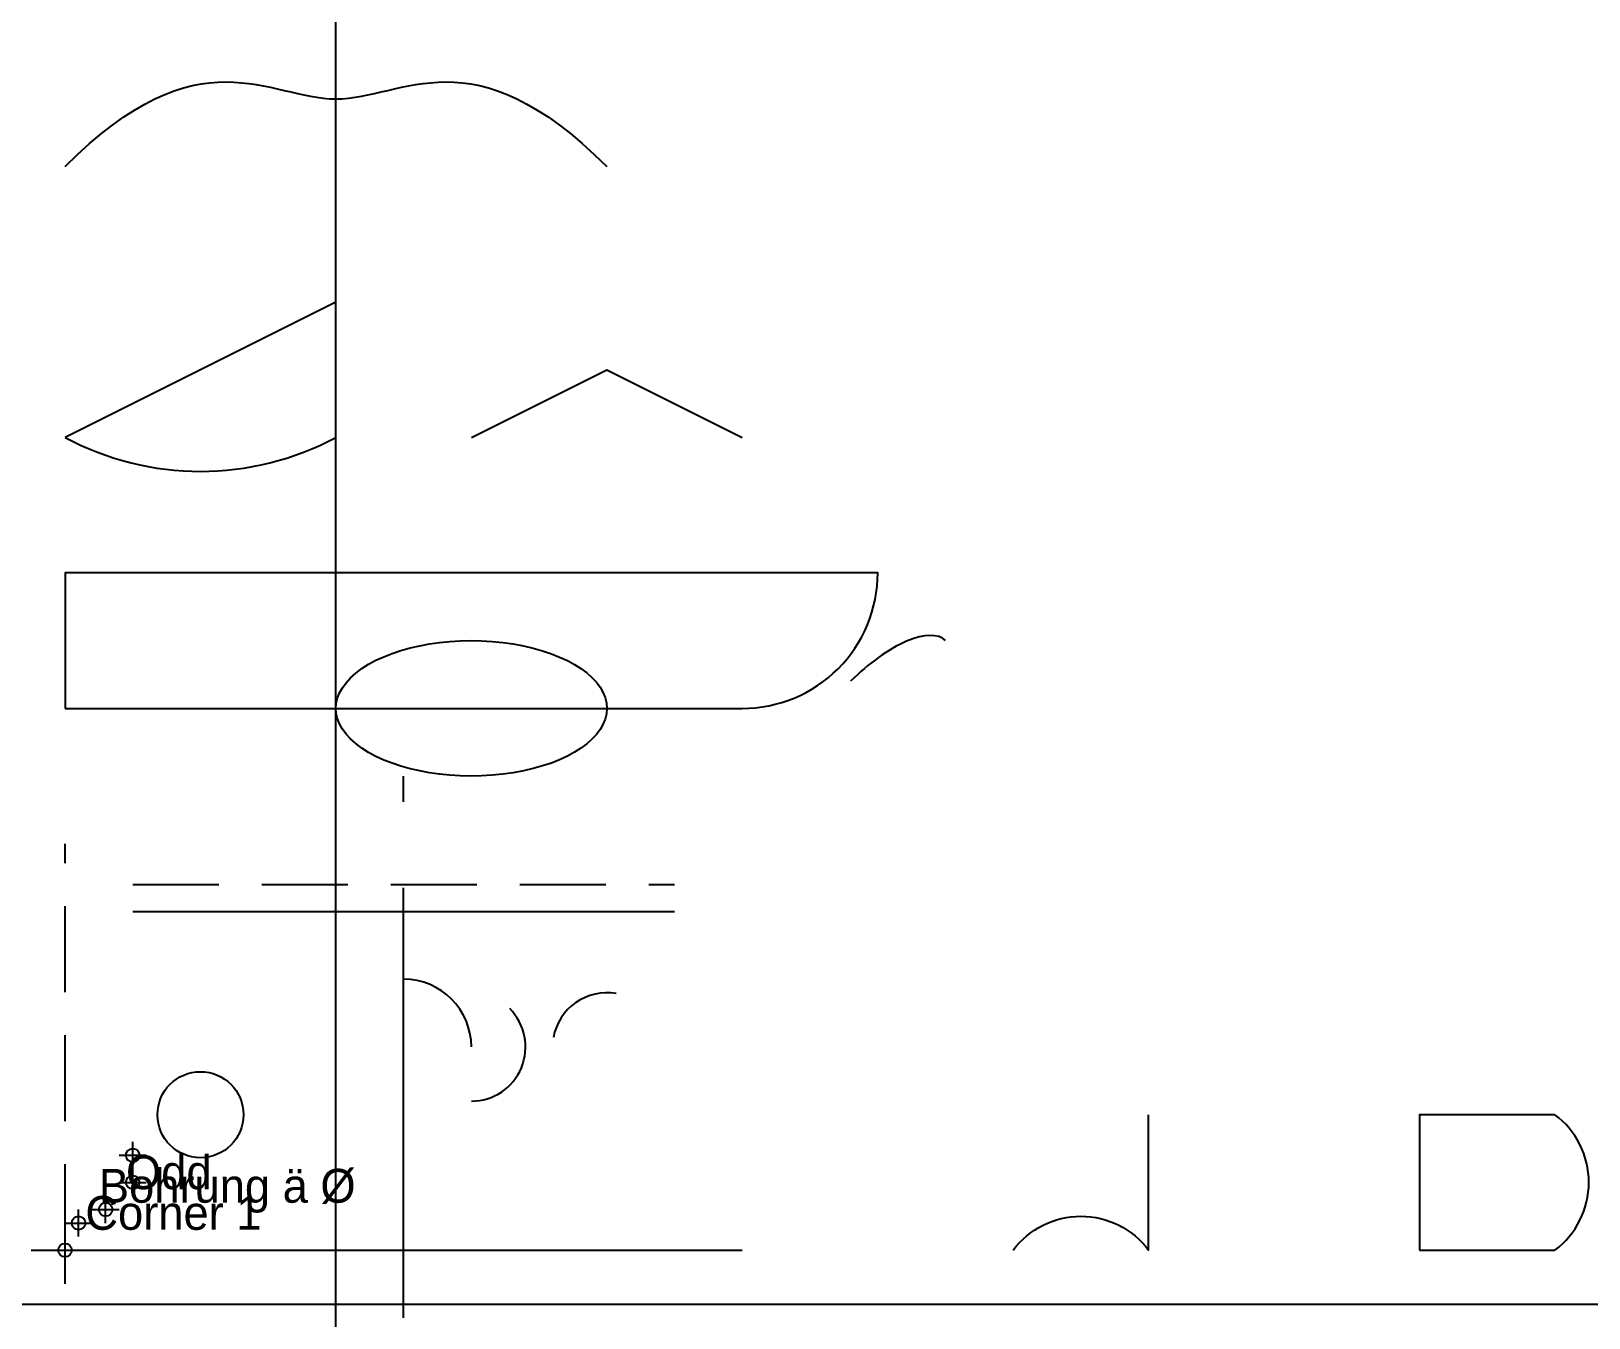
# Model space of a CAD drawing. Header units: millimetres. Extents: x -2 to 112, y -5 to 90.
import ezdxf

# ---------------------------------------------------------------- set-up
doc = ezdxf.new("R2010")
doc.units = ezdxf.units.MM
doc.header["$PDMODE"] = 34
doc.header["$PDSIZE"] = -3
doc.linetypes.add('CENTER', pattern=[50.8, 31.75, -6.35, 6.35, -6.35])
doc.linetypes.add('HIDDEN', pattern=[9.525, 6.35, -3.175])
for name, color, linetype in [('CENTERLINES', 7, 'Continuous'), ('DASHED_EDGES', 7, 'Continuous'), ('DATUM', 7, 'Continuous'), ('DATUM_LABELS', 7, 'Continuous'), ('GUIDES', 7, 'Continuous'), ('HIDDEN_EDGES', 7, 'Continuous'), ('HOLES', 7, 'Continuous'), ('OUTLINE', 7, 'Continuous'), ('TAG_a_b_c_', 140, 'Continuous'), ('TAG_Corner', 30, 'Continuous'), ('TAG_holes', 231, 'Continuous'), ('TAG_UNTAGGED', 7, 'Continuous')]:
    doc.layers.add(name, color=color, linetype=linetype)

msp = doc.modelspace()

# ---------------------------------------------------------------- linework, layer by layer
at = {"layer": 'CENTERLINES', "linetype": 'CENTER'}
msp.add_line((25, -5), (25, 35), dxfattribs=at)
at = {"layer": 'DASHED_EDGES', "linetype": 'HIDDEN'}
msp.add_line((5, 27), (45, 27), dxfattribs=at)
at = {"layer": 'DATUM'}
for p, q in [((0, -2.5), (0, 2.5)), ((-2.5, 0), (2.5, 0))]:
    msp.add_line(p, q, dxfattribs=at)
msp.add_point((0, 0), dxfattribs=at)
at = {"layer": 'GUIDES'}
for p, direction in [((20, 0), (0, 1)), ((0, -4), (1, 0))]:
    msp.add_xline(p, direction, dxfattribs=at)
at = {"layer": 'HIDDEN_EDGES'}
msp.add_line((5, 25), (45, 25), dxfattribs=at)
at = {"layer": 'HOLES'}
msp.add_circle((10, 10), 3.175, dxfattribs=at)
at = {"layer": 'OUTLINE', "linetype": 'HIDDEN'}
msp.add_line((0, 0), (0, 30), dxfattribs=at)
at = {"layer": 'OUTLINE'}
msp.add_line((0, 0), (50, 0), dxfattribs=at)
for points in [[(0, 60, 0.25), (20, 60), (20, 70)], [(0, 40), (50, 40, 0.4142135624), (60, 50), (0, 50)], [(100, 0), (110, 0, 0.5), (110, 10), (100, 10)]]:
    msp.add_lwpolyline(points, format="xyb", close=True, dxfattribs=at)
msp.add_lwpolyline([(30, 60), (40, 65), (50, 60)], dxfattribs=at)
msp.add_lwpolyline([(70, 0, -0.5), (80, 0), (80, 10)], format="xyb", dxfattribs=at)
for centre, radius, start, end in [((25, 15), 5, 0, 90), ((40, 15), 4, 80, 170), ((30, 15), 4, 270, 45)]:
    msp.add_arc(centre, radius, start, end, dxfattribs=at)
for points, knots in [([(0, 80), (10, 90), (15, 85), (20, 85), (25, 85), (30, 90), (40, 80)], [0, 0, 0, 0, 1, 1, 1, 2, 2, 2, 2]), ([(40, 40), (40, 42.166131), (37.210397, 44.085911), (33.09017, 44.755283), (28.969943, 45.424654), (24.45627, 44.691363), (21.90983, 42.938926), (19.36339, 41.186489), (19.36339, 38.813511), (21.90983, 37.061074), (24.45627, 35.308637), (28.969943, 34.575346), (33.09017, 35.244717), (37.210397, 35.914089), (40, 37.833869), (40, 40)], [0, 0, 0, 0, 1, 1, 1, 2, 2, 2, 3, 3, 3, 4, 4, 4, 5, 5, 5, 5]), ([(65, 45), (64.469567, 45.530433), (63.434075, 45.512357), (62.12132, 44.949747), (60.808566, 44.387138), (59.326082, 43.326082), (58, 42)], [0, 0, 0, 0, 1, 1, 1, 2, 2, 2, 2])]:
    msp.add_open_spline(points, degree=3, knots=knots, dxfattribs=at)
msp.add_point((5, 5), dxfattribs=at)
at = {"layer": 'TAG_a_b_c_'}
msp.add_point((3, 3), dxfattribs=at)
at = {"layer": 'TAG_Corner'}
msp.add_point((0, 0), dxfattribs=at)
at = {"layer": 'TAG_holes'}
msp.add_point((1, 2, -0.5), dxfattribs=at)
at = {"layer": 'TAG_UNTAGGED'}
msp.add_point((5, 7), dxfattribs=at)

# ---------------------------------------------------------------- texts
at = {"layer": 'DATUM_LABELS'}
for s, p in [('Odd', (4.5, 4.5)), ('Bohrung ä Ø', (2.5, 3.5)), ('Corner 1', (1.5, 1.5))]:
    msp.add_text(s, height=2.5, dxfattribs=at).set_placement(p)

doc.saveas('drawing.dxf')
